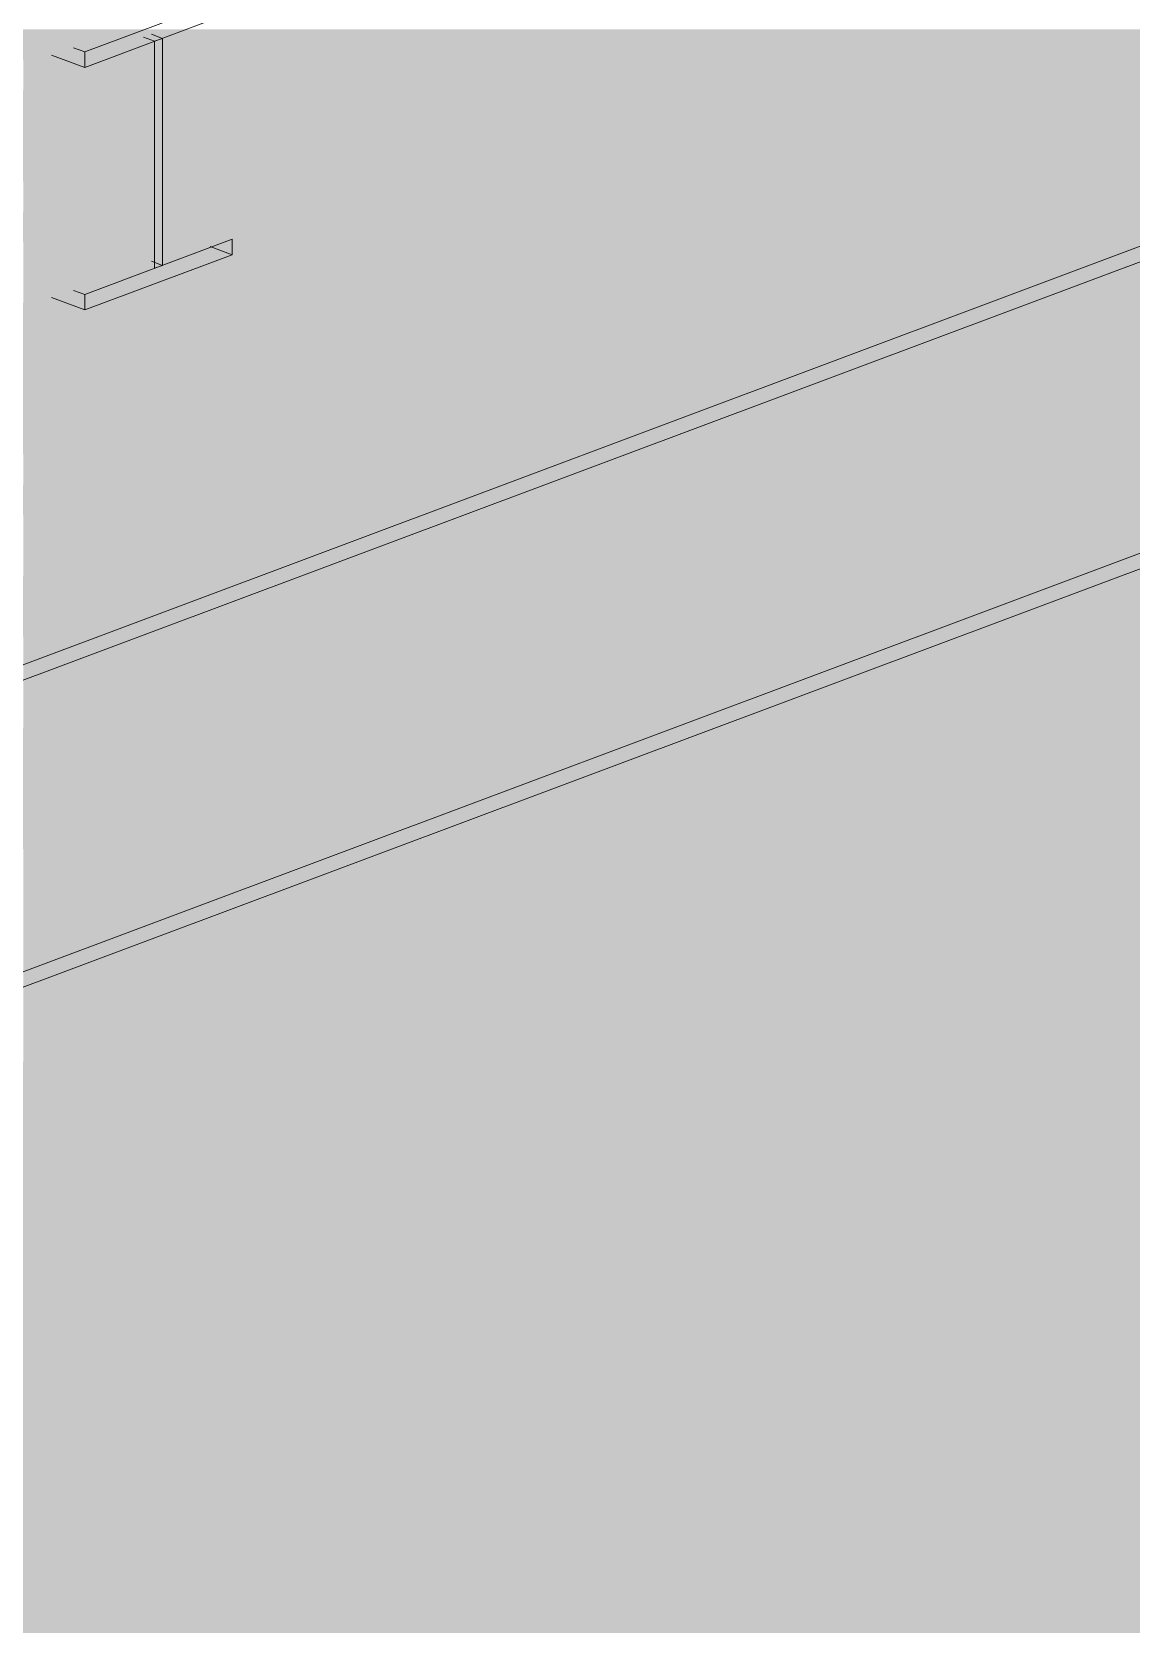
# Paper-space layout '03 3D Building and Roof' of a CAD drawing. Header units: millimetres. Extents: x 5 to 415, y 5 to 292.
# Drawn here: x 201.45 to 207.65, y 88.08 to 97.07 of the extents above; entities that cross this region are included whole.
import ezdxf

# ---------------------------------------------------------------- set-up
doc = ezdxf.new("R2010")
doc.units = ezdxf.units.MM
doc.layers.add('EXISTING', color=7, linetype='Continuous')
doc.layers.add('IMAGES', color=7, linetype='Continuous')

# ---------------------------------------------------------------- blocks, each defined once
blk = doc.blocks.new('SHEET_03')
at = {"layer": 'EXISTING', "color": 250, "lineweight": 9}
for p, q in [((96.0607, 54.0393), (211.6034, 97.3224)), ((96.0607, 53.9519), (211.6034, 97.235)), ((202.5767, 97.2706), (201.7434, 96.9585)), ((201.7434, 96.8711), (202.5767, 97.1832)), ((202.0756, 97.0421), (202.1378, 97.0188)), ((202.1823, 97.0355), (202.1201, 97.0587)), ((202.1823, 97.0355), (202.1378, 97.0188)), ((202.1823, 95.7535), (202.1823, 97.0355)), ((201.7434, 96.8711), (201.5569, 96.9409)), ((201.6812, 96.9818), (201.7434, 96.9585)), ((201.7434, 96.9585), (201.7434, 96.8711)), ((202.1378, 97.0188), (202.1378, 95.7369)), ((202.5767, 95.9012), (201.7434, 95.5891)), ((202.5767, 95.8138), (202.4523, 95.8604)), ((202.5767, 95.8138), (202.5767, 95.9012)), ((201.7434, 95.5017), (202.5767, 95.8138)), ((202.1823, 95.7535), (202.1201, 95.7768)), ((202.1378, 95.7369), (202.1823, 95.7535)), ((96.0607, 52.3058), (211.6034, 95.5888)), ((201.6812, 95.6124), (201.7434, 95.5891)), ((201.7434, 95.5891), (201.7434, 95.5017)), ((96.0607, 52.2184), (211.6034, 95.5014)), ((201.7434, 95.5017), (201.5569, 95.5716))]:
    blk.add_line(p, q, dxfattribs=at)
at = {"layer": 'IMAGES', "color": 7}
for points in [[(201.0548, 96.9143), (201.5689, 96.9143), (201.0548, 97.0857), (201.5689, 97.0857)], [(201.5689, 96.9143), (201.7402, 96.9143), (201.5689, 97.0857), (201.7402, 97.0857)], [(201.7402, 96.9143), (202.0829, 96.9143), (201.7402, 97.0857), (202.0829, 97.0857)], [(202.0829, 96.9143), (202.4257, 96.9143), (202.0829, 97.0857), (202.4257, 97.0857)], [(202.4257, 96.9143), (202.597, 96.9143), (202.4257, 97.0857), (202.597, 97.0857)], [(202.597, 96.9143), (207.7379, 96.9143), (202.597, 97.0857), (207.7379, 97.0857)], [(201.3975, 96.7429), (201.5689, 96.7429), (201.3975, 96.9143), (201.5689, 96.9143)], [(201.5689, 96.7429), (202.2543, 96.7429), (201.5689, 96.9143), (202.2543, 96.9143)], [(202.2543, 96.2286), (202.4257, 96.2286), (202.2543, 96.9143), (202.4257, 96.9143)], [(202.4257, 96.7429), (202.597, 96.7429), (202.4257, 96.9143), (202.597, 96.9143)], [(202.597, 96.7429), (207.2238, 96.7429), (202.597, 96.9143), (207.2238, 96.9143)], [(207.2238, 96.7429), (207.7379, 96.7429), (207.2238, 96.9143), (207.7379, 96.9143)], [(201.2261, 96.5714), (201.5689, 96.5714), (201.2261, 96.7429), (201.5689, 96.7429)], [(201.5689, 96.5714), (202.0829, 96.5714), (201.5689, 96.7429), (202.0829, 96.7429)], [(202.0829, 96.0571), (202.2543, 96.0571), (202.0829, 96.7429), (202.2543, 96.7429)], [(202.4257, 96.5714), (207.0525, 96.5714), (202.4257, 96.7429), (207.0525, 96.7429)], [(207.0525, 96.5714), (207.2238, 96.5714), (207.0525, 96.7429), (207.2238, 96.7429)], [(207.2238, 96.5714), (207.5666, 96.5714), (207.2238, 96.7429), (207.5666, 96.7429)], [(207.5666, 96.5714), (207.7379, 96.5714), (207.5666, 96.7429), (207.7379, 96.7429)], [(200.3693, 96.4), (201.9116, 96.4), (200.3693, 96.5714), (201.9116, 96.5714)], [(201.9116, 95.8857), (202.0829, 95.8857), (201.9116, 96.5714), (202.0829, 96.5714)], [(202.4257, 96.4), (206.367, 96.4), (202.4257, 96.5714), (206.367, 96.5714)], [(206.367, 96.4), (207.0525, 96.4), (206.367, 96.5714), (207.0525, 96.5714)], [(207.0525, 96.4), (207.2238, 96.4), (207.0525, 96.5714), (207.2238, 96.5714)], [(207.2238, 96.4), (207.3952, 96.4), (207.2238, 96.5714), (207.3952, 96.5714)], [(207.3952, 96.4), (207.5666, 96.4), (207.3952, 96.5714), (207.5666, 96.5714)], [(207.5666, 96.4), (207.7379, 96.4), (207.5666, 96.5714), (207.7379, 96.5714)], [(201.2261, 96.2286), (201.9116, 96.2286), (201.2261, 96.4), (201.9116, 96.4)], [(202.4257, 96.2286), (205.8529, 96.2286), (202.4257, 96.4), (205.8529, 96.4)], [(205.8529, 96.2286), (206.1957, 96.2286), (205.8529, 96.4), (206.1957, 96.4)], [(206.1957, 96.2286), (206.367, 96.2286), (206.1957, 96.4), (206.367, 96.4)], [(206.367, 96.2286), (206.7097, 96.2286), (206.367, 96.4), (206.7097, 96.4)], [(206.7097, 96.2286), (206.8811, 96.2286), (206.7097, 96.4), (206.8811, 96.4)], [(206.8811, 96.2286), (207.0525, 96.2286), (206.8811, 96.4), (207.0525, 96.4)], [(207.0525, 96.2286), (207.2238, 96.2286), (207.0525, 96.4), (207.2238, 96.4)], [(207.2238, 96.2286), (207.3952, 96.2286), (207.2238, 96.4), (207.3952, 96.4)], [(207.3952, 96.2286), (208.252, 96.2286), (207.3952, 96.4), (208.252, 96.4)], [(201.3975, 96.0571), (201.9116, 96.0571), (201.3975, 96.2286), (201.9116, 96.2286)], [(202.2543, 96.0571), (202.597, 96.0571), (202.2543, 96.2286), (202.597, 96.2286)], [(202.597, 96.0571), (205.5102, 96.0571), (202.597, 96.2286), (205.5102, 96.2286)], [(205.5102, 96.0571), (205.6816, 96.0571), (205.5102, 96.2286), (205.6816, 96.2286)], [(205.6816, 96.0571), (205.8529, 96.0571), (205.6816, 96.2286), (205.8529, 96.2286)], [(205.8529, 96.0571), (206.1957, 96.0571), (205.8529, 96.2286), (206.1957, 96.2286)], [(206.1957, 96.0571), (206.367, 96.0571), (206.1957, 96.2286), (206.367, 96.2286)], [(206.367, 96.0571), (206.5384, 96.0571), (206.367, 96.2286), (206.5384, 96.2286)], [(206.5384, 96.0571), (206.7097, 96.0571), (206.5384, 96.2286), (206.7097, 96.2286)], [(206.7097, 96.0571), (207.2238, 96.0571), (206.7097, 96.2286), (207.2238, 96.2286)], [(207.2238, 96.0571), (207.7379, 96.0571), (207.2238, 96.2286), (207.7379, 96.2286)], [(201.2261, 95.8857), (201.7402, 95.8857), (201.2261, 96.0571), (201.7402, 96.0571)], [(201.7402, 95.8857), (201.9116, 95.8857), (201.7402, 96.0571), (201.9116, 96.0571)], [(202.0829, 95.8857), (202.2543, 95.8857), (202.0829, 96.0571), (202.2543, 96.0571)], [(202.2543, 95.8857), (202.597, 95.8857), (202.2543, 96.0571), (202.597, 96.0571)], [(202.597, 95.7143), (202.7684, 95.7143), (202.597, 96.0571), (202.7684, 96.0571)], [(202.7684, 95.8857), (204.9961, 95.8857), (202.7684, 96.0571), (204.9961, 96.0571)], [(204.9961, 95.8857), (205.1675, 95.8857), (204.9961, 96.0571), (205.1675, 96.0571)], [(205.1675, 95.8857), (205.5102, 95.8857), (205.1675, 96.0571), (205.5102, 96.0571)], [(205.5102, 95.8857), (205.6816, 95.8857), (205.5102, 96.0571), (205.6816, 96.0571)], [(205.6816, 95.8857), (205.8529, 95.8857), (205.6816, 96.0571), (205.8529, 96.0571)], [(205.8529, 95.8857), (206.0243, 95.8857), (205.8529, 96.0571), (206.0243, 96.0571)], [(206.0243, 95.8857), (206.1957, 95.8857), (206.0243, 96.0571), (206.1957, 96.0571)], [(206.1957, 95.8857), (206.367, 95.8857), (206.1957, 96.0571), (206.367, 96.0571)], [(206.367, 95.8857), (206.5384, 95.8857), (206.367, 96.0571), (206.5384, 96.0571)], [(206.5384, 95.8857), (207.2238, 95.8857), (206.5384, 96.0571), (207.2238, 96.0571)], [(207.2238, 95.8857), (207.5666, 95.8857), (207.2238, 96.0571), (207.5666, 96.0571)], [(207.5666, 95.8857), (207.7379, 95.8857), (207.5666, 96.0571), (207.7379, 96.0571)], [(201.3975, 95.7143), (201.5689, 95.7143), (201.3975, 95.8857), (201.5689, 95.8857)], [(201.5689, 95.7143), (201.7402, 95.7143), (201.5689, 95.8857), (201.7402, 95.8857)], [(201.7402, 95.7143), (202.0829, 95.7143), (201.7402, 95.8857), (202.0829, 95.8857)], [(202.0829, 95.7143), (202.597, 95.7143), (202.0829, 95.8857), (202.597, 95.8857)], [(202.7684, 95.7143), (202.9398, 95.7143), (202.7684, 95.8857), (202.9398, 95.8857)], [(202.9398, 95.7143), (204.6534, 95.7143), (202.9398, 95.8857), (204.6534, 95.8857)], [(204.6534, 95.7143), (204.9961, 95.7143), (204.6534, 95.8857), (204.9961, 95.8857)], [(204.9961, 95.7143), (205.1675, 95.7143), (204.9961, 95.8857), (205.1675, 95.8857)], [(205.1675, 95.7143), (205.3388, 95.7143), (205.1675, 95.8857), (205.3388, 95.8857)], [(205.3388, 95.7143), (205.5102, 95.7143), (205.3388, 95.8857), (205.5102, 95.8857)], [(205.5102, 95.7143), (205.6816, 95.7143), (205.5102, 95.8857), (205.6816, 95.8857)], [(205.6816, 95.7143), (205.8529, 95.7143), (205.6816, 95.8857), (205.8529, 95.8857)], [(205.8529, 95.7143), (206.0243, 95.7143), (205.8529, 95.8857), (206.0243, 95.8857)], [(206.0243, 95.7143), (206.8811, 95.7143), (206.0243, 95.8857), (206.8811, 95.8857)], [(206.8811, 95.7143), (207.0525, 95.7143), (206.8811, 95.8857), (207.0525, 95.8857)], [(207.0525, 95.7143), (207.2238, 95.7143), (207.0525, 95.8857), (207.2238, 95.8857)], [(207.2238, 95.7143), (207.3952, 95.7143), (207.2238, 95.8857), (207.3952, 95.8857)], [(207.3952, 95.7143), (207.5666, 95.7143), (207.3952, 95.8857), (207.5666, 95.8857)], [(207.5666, 95.5429), (207.7379, 95.5429), (207.5666, 95.8857), (207.7379, 95.8857)], [(201.3975, 95.5429), (201.5689, 95.5429), (201.3975, 95.7143), (201.5689, 95.7143)], [(201.5689, 95.5429), (201.7402, 95.5429), (201.5689, 95.7143), (201.7402, 95.7143)], [(201.7402, 95.5429), (201.9116, 95.5429), (201.7402, 95.7143), (201.9116, 95.7143)], [(201.9116, 95.5429), (202.0829, 95.5429), (201.9116, 95.7143), (202.0829, 95.7143)], [(202.0829, 95.5429), (202.4257, 95.5429), (202.0829, 95.7143), (202.4257, 95.7143)], [(202.4257, 95.5429), (202.597, 95.5429), (202.4257, 95.7143), (202.597, 95.7143)], [(202.597, 95.5429), (204.1393, 95.5429), (202.597, 95.7143), (204.1393, 95.7143)], [(204.1393, 95.5429), (204.6534, 95.5429), (204.1393, 95.7143), (204.6534, 95.7143)], [(204.6534, 95.5429), (204.8248, 95.5429), (204.6534, 95.7143), (204.8248, 95.7143)], [(204.8248, 95.5429), (205.1675, 95.5429), (204.8248, 95.7143), (205.1675, 95.7143)], [(205.1675, 95.5429), (205.3388, 95.5429), (205.1675, 95.7143), (205.3388, 95.7143)], [(205.3388, 95.5429), (205.5102, 95.5429), (205.3388, 95.7143), (205.5102, 95.7143)], [(205.5102, 95.5429), (205.6816, 95.5429), (205.5102, 95.7143), (205.6816, 95.7143)], [(205.6816, 95.5429), (206.367, 95.5429), (205.6816, 95.7143), (206.367, 95.7143)], [(206.367, 95.5429), (206.8811, 95.5429), (206.367, 95.7143), (206.8811, 95.7143)], [(206.8811, 95.5429), (207.0525, 95.5429), (206.8811, 95.7143), (207.0525, 95.7143)], [(207.0525, 95.5429), (207.2238, 95.5429), (207.0525, 95.7143), (207.2238, 95.7143)], [(207.2238, 95.5429), (207.5666, 95.5429), (207.2238, 95.7143), (207.5666, 95.7143)], [(201.2261, 95.3714), (201.5689, 95.3714), (201.2261, 95.5429), (201.5689, 95.5429)], [(201.5689, 95.3714), (201.7402, 95.3714), (201.5689, 95.5429), (201.7402, 95.5429)], [(201.7402, 95.3714), (201.9116, 95.3714), (201.7402, 95.5429), (201.9116, 95.5429)], [(201.9116, 95.3714), (202.0829, 95.3714), (201.9116, 95.5429), (202.0829, 95.5429)], [(202.0829, 95.3714), (202.2543, 95.3714), (202.0829, 95.5429), (202.2543, 95.5429)], [(202.2543, 95.3714), (202.4257, 95.3714), (202.2543, 95.5429), (202.4257, 95.5429)], [(202.4257, 95.3714), (202.597, 95.3714), (202.4257, 95.5429), (202.597, 95.5429)], [(202.597, 95.3714), (203.7966, 95.3714), (202.597, 95.5429), (203.7966, 95.5429)], [(203.7966, 95.3714), (204.1393, 95.3714), (203.7966, 95.5429), (204.1393, 95.5429)], [(204.1393, 95.3714), (204.482, 95.3714), (204.1393, 95.5429), (204.482, 95.5429)], [(204.482, 95.3714), (204.6534, 95.3714), (204.482, 95.5429), (204.6534, 95.5429)], [(204.6534, 95.3714), (204.8248, 95.3714), (204.6534, 95.5429), (204.8248, 95.5429)], [(204.8248, 95.3714), (204.9961, 95.3714), (204.8248, 95.5429), (204.9961, 95.5429)], [(204.9961, 95.3714), (205.1675, 95.3714), (204.9961, 95.5429), (205.1675, 95.5429)], [(205.1675, 95.3714), (206.0243, 95.3714), (205.1675, 95.5429), (206.0243, 95.5429)], [(206.0243, 95.3714), (206.1957, 95.3714), (206.0243, 95.5429), (206.1957, 95.5429)], [(206.1957, 95.3714), (206.367, 95.3714), (206.1957, 95.5429), (206.367, 95.5429)], [(206.367, 95.3714), (206.5384, 95.3714), (206.367, 95.5429), (206.5384, 95.5429)], [(206.5384, 95.3714), (206.7097, 95.3714), (206.5384, 95.5429), (206.7097, 95.5429)], [(206.7097, 95.3714), (207.2238, 95.3714), (206.7097, 95.5429), (207.2238, 95.5429)], [(207.2238, 95.3714), (207.3952, 95.3714), (207.2238, 95.5429), (207.3952, 95.5429)], [(207.3952, 95.3714), (207.5666, 95.3714), (207.3952, 95.5429), (207.5666, 95.5429)], [(207.5666, 95.3714), (207.7379, 95.3714), (207.5666, 95.5429), (207.7379, 95.5429)], [(190.773, 95.2), (201.5689, 95.2), (190.773, 95.3714), (201.5689, 95.3714)], [(201.5689, 95.2), (201.7402, 95.2), (201.5689, 95.3714), (201.7402, 95.3714)], [(201.7402, 95.2), (201.9116, 95.2), (201.7402, 95.3714), (201.9116, 95.3714)], [(201.9116, 95.2), (203.2825, 95.2), (201.9116, 95.3714), (203.2825, 95.3714)], [(203.2825, 95.2), (203.7966, 95.2), (203.2825, 95.3714), (203.7966, 95.3714)], [(203.7966, 95.2), (203.9679, 95.2), (203.7966, 95.3714), (203.9679, 95.3714)], [(203.9679, 95.2), (204.1393, 95.2), (203.9679, 95.3714), (204.1393, 95.3714)], [(204.1393, 95.2), (204.3107, 95.2), (204.1393, 95.3714), (204.3107, 95.3714)], [(204.3107, 95.2), (204.482, 95.2), (204.3107, 95.3714), (204.482, 95.3714)], [(204.482, 95.2), (204.6534, 95.2), (204.482, 95.3714), (204.6534, 95.3714)], [(204.6534, 95.2), (205.5102, 95.2), (204.6534, 95.3714), (205.5102, 95.3714)], [(205.5102, 95.2), (205.6816, 95.2), (205.5102, 95.3714), (205.6816, 95.3714)], [(205.6816, 95.2), (205.8529, 95.2), (205.6816, 95.3714), (205.8529, 95.3714)], [(205.8529, 95.2), (206.0243, 95.2), (205.8529, 95.3714), (206.0243, 95.3714)], [(206.0243, 95.2), (206.1957, 95.2), (206.0243, 95.3714), (206.1957, 95.3714)], [(206.1957, 95.0286), (206.367, 95.0286), (206.1957, 95.3714), (206.367, 95.3714)], [(206.367, 95.2), (206.7097, 95.2), (206.367, 95.3714), (206.7097, 95.3714)], [(206.7097, 95.2), (207.0525, 95.2), (206.7097, 95.3714), (207.0525, 95.3714)], [(207.0525, 95.2), (207.5666, 95.2), (207.0525, 95.3714), (207.5666, 95.3714)], [(207.5666, 95.2), (209.1088, 95.2), (207.5666, 95.3714), (209.1088, 95.3714)], [(190.4302, 95.0286), (202.7684, 95.0286), (190.4302, 95.2), (202.7684, 95.2)], [(202.7684, 95.0286), (203.2825, 95.0286), (202.7684, 95.2), (203.2825, 95.2)], [(203.2825, 95.0286), (203.6252, 95.0286), (203.2825, 95.2), (203.6252, 95.2)], [(203.6252, 95.0286), (203.7966, 95.0286), (203.6252, 95.2), (203.7966, 95.2)], [(203.7966, 95.0286), (204.1393, 95.0286), (203.7966, 95.2), (204.1393, 95.2)], [(204.1393, 95.0286), (204.9961, 95.0286), (204.1393, 95.2), (204.9961, 95.2)], [(204.9961, 95.0286), (205.3388, 95.0286), (204.9961, 95.2), (205.3388, 95.2)], [(205.3388, 95.0286), (205.5102, 95.0286), (205.3388, 95.2), (205.5102, 95.2)], [(205.5102, 95.0286), (205.6816, 95.0286), (205.5102, 95.2), (205.6816, 95.2)], [(205.6816, 95.0286), (205.8529, 95.0286), (205.6816, 95.2), (205.8529, 95.2)], [(205.8529, 95.0286), (206.1957, 95.0286), (205.8529, 95.2), (206.1957, 95.2)], [(206.367, 95.0286), (206.5384, 95.0286), (206.367, 95.2), (206.5384, 95.2)], [(206.5384, 95.0286), (206.7097, 95.0286), (206.5384, 95.2), (206.7097, 95.2)], [(206.7097, 95.0286), (207.0525, 95.0286), (206.7097, 95.2), (207.0525, 95.2)], [(207.0525, 95.0286), (208.5947, 95.0286), (207.0525, 95.2), (208.5947, 95.2)], [(189.9162, 94.8571), (202.2543, 94.8571), (189.9162, 95.0286), (202.2543, 95.0286)], [(202.2543, 94.8571), (202.4257, 94.8571), (202.2543, 95.0286), (202.4257, 95.0286)], [(202.4257, 94.8571), (202.7684, 94.8571), (202.4257, 95.0286), (202.7684, 95.0286)], [(202.7684, 94.8571), (203.1111, 94.8571), (202.7684, 95.0286), (203.1111, 95.0286)], [(203.1111, 94.8571), (203.2825, 94.8571), (203.1111, 95.0286), (203.2825, 95.0286)], [(203.2825, 94.8571), (203.4538, 94.8571), (203.2825, 95.0286), (203.4538, 95.0286)], [(203.4538, 94.8571), (203.6252, 94.8571), (203.4538, 95.0286), (203.6252, 95.0286)], [(203.6252, 94.8571), (203.7966, 94.8571), (203.6252, 95.0286), (203.7966, 95.0286)], [(203.7966, 94.8571), (204.6534, 94.8571), (203.7966, 95.0286), (204.6534, 95.0286)], [(204.6534, 94.8571), (204.8248, 94.8571), (204.6534, 95.0286), (204.8248, 95.0286)], [(204.8248, 94.8571), (204.9961, 94.8571), (204.8248, 95.0286), (204.9961, 95.0286)], [(204.9961, 94.8571), (205.1675, 94.8571), (204.9961, 95.0286), (205.1675, 95.0286)], [(205.1675, 94.8571), (205.3388, 94.8571), (205.1675, 95.0286), (205.3388, 95.0286)], [(205.3388, 94.8571), (205.6816, 94.8571), (205.3388, 95.0286), (205.6816, 95.0286)], [(205.6816, 94.8571), (205.8529, 94.8571), (205.6816, 95.0286), (205.8529, 95.0286)], [(205.8529, 94.8571), (206.0243, 94.8571), (205.8529, 95.0286), (206.0243, 95.0286)], [(206.0243, 94.8571), (206.1957, 94.8571), (206.0243, 95.0286), (206.1957, 95.0286)], [(206.1957, 94.8571), (206.5384, 94.8571), (206.1957, 95.0286), (206.5384, 95.0286)], [(206.5384, 94.8571), (208.0807, 94.8571), (206.5384, 95.0286), (208.0807, 95.0286)], [(189.5734, 94.6857), (201.9116, 94.6857), (189.5734, 94.8571), (201.9116, 94.8571)], [(201.9116, 94.6857), (202.0829, 94.6857), (201.9116, 94.8571), (202.0829, 94.8571)], [(202.0829, 94.6857), (202.2543, 94.6857), (202.0829, 94.8571), (202.2543, 94.8571)], [(202.2543, 94.6857), (202.4257, 94.6857), (202.2543, 94.8571), (202.4257, 94.8571)], [(202.4257, 94.6857), (202.597, 94.6857), (202.4257, 94.8571), (202.597, 94.8571)], [(202.597, 94.6857), (202.7684, 94.6857), (202.597, 94.8571), (202.7684, 94.8571)], [(202.7684, 94.6857), (202.9398, 94.6857), (202.7684, 94.8571), (202.9398, 94.8571)], [(202.9398, 94.6857), (203.1111, 94.6857), (202.9398, 94.8571), (203.1111, 94.8571)], [(203.1111, 94.6857), (203.2825, 94.6857), (203.1111, 94.8571), (203.2825, 94.8571)], [(203.2825, 94.6857), (204.1393, 94.6857), (203.2825, 94.8571), (204.1393, 94.8571)], [(204.1393, 94.6857), (204.3107, 94.6857), (204.1393, 94.8571), (204.3107, 94.8571)], [(204.3107, 94.6857), (204.482, 94.6857), (204.3107, 94.8571), (204.482, 94.8571)], [(204.482, 94.6857), (204.6534, 94.6857), (204.482, 94.8571), (204.6534, 94.8571)], [(204.6534, 94.6857), (204.8248, 94.6857), (204.6534, 94.8571), (204.8248, 94.8571)], [(204.8248, 94.6857), (204.9961, 94.6857), (204.8248, 94.8571), (204.9961, 94.8571)], [(204.9961, 94.6857), (205.1675, 94.6857), (204.9961, 94.8571), (205.1675, 94.8571)], [(205.1675, 94.6857), (205.5102, 94.6857), (205.1675, 94.8571), (205.5102, 94.8571)], [(205.5102, 94.6857), (205.6816, 94.6857), (205.5102, 94.8571), (205.6816, 94.8571)], [(205.6816, 94.6857), (206.0243, 94.6857), (205.6816, 94.8571), (206.0243, 94.8571)], [(206.0243, 94.6857), (207.7379, 94.6857), (206.0243, 94.8571), (207.7379, 94.8571)], [(201.3975, 94.5143), (201.9116, 94.5143), (201.3975, 94.6857), (201.9116, 94.6857)], [(201.9116, 94.5143), (202.0829, 94.5143), (201.9116, 94.6857), (202.0829, 94.6857)], [(202.0829, 94.5143), (202.2543, 94.5143), (202.0829, 94.6857), (202.2543, 94.6857)], [(202.2543, 94.5143), (202.597, 94.5143), (202.2543, 94.6857), (202.597, 94.6857)], [(202.597, 94.5143), (202.7684, 94.5143), (202.597, 94.6857), (202.7684, 94.6857)], [(202.7684, 94.5143), (203.6252, 94.5143), (202.7684, 94.6857), (203.6252, 94.6857)], [(203.6252, 94.5143), (203.7966, 94.5143), (203.6252, 94.6857), (203.7966, 94.6857)], [(203.7966, 94.5143), (203.9679, 94.5143), (203.7966, 94.6857), (203.9679, 94.6857)], [(203.9679, 94.5143), (204.1393, 94.5143), (203.9679, 94.6857), (204.1393, 94.6857)], [(204.1393, 94.5143), (204.3107, 94.5143), (204.1393, 94.6857), (204.3107, 94.6857)], [(204.3107, 94.5143), (204.482, 94.5143), (204.3107, 94.6857), (204.482, 94.6857)], [(204.482, 94.5143), (204.9961, 94.5143), (204.482, 94.6857), (204.9961, 94.6857)], [(204.9961, 94.5143), (205.1675, 94.5143), (204.9961, 94.6857), (205.1675, 94.6857)], [(205.1675, 94.5143), (205.3388, 94.5143), (205.1675, 94.6857), (205.3388, 94.6857)], [(205.3388, 94.5143), (205.5102, 94.5143), (205.3388, 94.6857), (205.5102, 94.6857)], [(205.5102, 94.5143), (207.5666, 94.5143), (205.5102, 94.6857), (207.5666, 94.6857)], [(207.5666, 94.5143), (207.7379, 94.5143), (207.5666, 94.6857), (207.7379, 94.6857)], [(201.2261, 94.3429), (201.5689, 94.3429), (201.2261, 94.5143), (201.5689, 94.5143)], [(201.5689, 94.3429), (201.7402, 94.3429), (201.5689, 94.5143), (201.7402, 94.5143)], [(201.7402, 94.3429), (201.9116, 94.3429), (201.7402, 94.5143), (201.9116, 94.5143)], [(201.9116, 94.3429), (202.0829, 94.3429), (201.9116, 94.5143), (202.0829, 94.5143)], [(202.0829, 94.3429), (202.2543, 94.3429), (202.0829, 94.5143), (202.2543, 94.5143)], [(202.2543, 94.3429), (202.597, 94.3429), (202.2543, 94.5143), (202.597, 94.5143)], [(202.597, 94.3429), (203.2825, 94.3429), (202.597, 94.5143), (203.2825, 94.5143)], [(203.2825, 94.3429), (203.4538, 94.3429), (203.2825, 94.5143), (203.4538, 94.5143)], [(203.4538, 94.3429), (203.6252, 94.3429), (203.4538, 94.5143), (203.6252, 94.5143)], [(203.6252, 94.3429), (203.7966, 94.3429), (203.6252, 94.5143), (203.7966, 94.5143)], [(203.7966, 94.3429), (203.9679, 94.3429), (203.7966, 94.5143), (203.9679, 94.5143)], [(203.9679, 94.3429), (204.482, 94.3429), (203.9679, 94.5143), (204.482, 94.5143)], [(204.482, 94.3429), (204.6534, 94.3429), (204.482, 94.5143), (204.6534, 94.5143)], [(204.6534, 94.3429), (204.8248, 94.3429), (204.6534, 94.5143), (204.8248, 94.5143)], [(204.8248, 94.3429), (205.1675, 94.3429), (204.8248, 94.5143), (205.1675, 94.5143)], [(205.1675, 94.3429), (206.7097, 94.3429), (205.1675, 94.5143), (206.7097, 94.5143)], [(206.7097, 94.3429), (206.8811, 94.3429), (206.7097, 94.5143), (206.8811, 94.5143)], [(206.8811, 94.3429), (207.0525, 94.3429), (206.8811, 94.5143), (207.0525, 94.5143)], [(207.0525, 94.3429), (207.2238, 94.3429), (207.0525, 94.5143), (207.2238, 94.5143)], [(207.2238, 94.3429), (207.5666, 94.3429), (207.2238, 94.5143), (207.5666, 94.5143)], [(207.5666, 94.3429), (207.9093, 94.3429), (207.5666, 94.5143), (207.9093, 94.5143)], [(201.3975, 94.1714), (201.7402, 94.1714), (201.3975, 94.3429), (201.7402, 94.3429)], [(201.7402, 94.1714), (201.9116, 94.1714), (201.7402, 94.3429), (201.9116, 94.3429)], [(201.9116, 94.1714), (202.597, 94.1714), (201.9116, 94.3429), (202.597, 94.3429)], [(202.597, 94.1714), (202.7684, 94.1714), (202.597, 94.3429), (202.7684, 94.3429)], [(202.7684, 94.1714), (202.9398, 94.1714), (202.7684, 94.3429), (202.9398, 94.3429)], [(202.9398, 94.1714), (203.1111, 94.1714), (202.9398, 94.3429), (203.1111, 94.3429)], [(203.1111, 94.1714), (203.2825, 94.1714), (203.1111, 94.3429), (203.2825, 94.3429)], [(203.2825, 94.1714), (203.4538, 94.1714), (203.2825, 94.3429), (203.4538, 94.3429)], [(203.4538, 94), (203.6252, 94), (203.4538, 94.3429), (203.6252, 94.3429)], [(203.6252, 94.1714), (203.9679, 94.1714), (203.6252, 94.3429), (203.9679, 94.3429)], [(203.9679, 94.1714), (204.1393, 94.1714), (203.9679, 94.3429), (204.1393, 94.3429)], [(204.1393, 94.1714), (204.3107, 94.1714), (204.1393, 94.3429), (204.3107, 94.3429)], [(204.3107, 94.1714), (204.482, 94.1714), (204.3107, 94.3429), (204.482, 94.3429)], [(204.482, 94.1714), (204.6534, 94.1714), (204.482, 94.3429), (204.6534, 94.3429)], [(204.6534, 94.1714), (206.367, 94.1714), (204.6534, 94.3429), (206.367, 94.3429)], [(206.367, 94.1714), (206.5384, 94.1714), (206.367, 94.3429), (206.5384, 94.3429)], [(206.5384, 94.1714), (206.7097, 94.1714), (206.5384, 94.3429), (206.7097, 94.3429)], [(206.7097, 94.1714), (207.0525, 94.1714), (206.7097, 94.3429), (207.0525, 94.3429)], [(207.0525, 94.1714), (207.3952, 94.1714), (207.0525, 94.3429), (207.3952, 94.3429)], [(207.3952, 94.1714), (207.5666, 94.1714), (207.3952, 94.3429), (207.5666, 94.3429)], [(207.5666, 94.1714), (207.7379, 94.1714), (207.5666, 94.3429), (207.7379, 94.3429)], [(201.3975, 94), (202.4257, 94), (201.3975, 94.1714), (202.4257, 94.1714)], [(202.4257, 94), (202.597, 94), (202.4257, 94.1714), (202.597, 94.1714)], [(202.597, 94), (202.7684, 94), (202.597, 94.1714), (202.7684, 94.1714)], [(202.7684, 94), (202.9398, 94), (202.7684, 94.1714), (202.9398, 94.1714)], [(202.9398, 93.8286), (203.1111, 93.8286), (202.9398, 94.1714), (203.1111, 94.1714)], [(203.1111, 94), (203.4538, 94), (203.1111, 94.1714), (203.4538, 94.1714)], [(203.6252, 94), (203.7966, 94), (203.6252, 94.1714), (203.7966, 94.1714)], [(203.7966, 94), (203.9679, 94), (203.7966, 94.1714), (203.9679, 94.1714)], [(203.9679, 94), (204.1393, 94), (203.9679, 94.1714), (204.1393, 94.1714)], [(204.1393, 94), (205.8529, 94), (204.1393, 94.1714), (205.8529, 94.1714)], [(205.8529, 94), (206.1957, 94), (205.8529, 94.1714), (206.1957, 94.1714)], [(206.1957, 94), (206.367, 94), (206.1957, 94.1714), (206.367, 94.1714)], [(206.367, 94), (206.5384, 94), (206.367, 94.1714), (206.5384, 94.1714)], [(206.5384, 94), (206.7097, 94), (206.5384, 94.1714), (206.7097, 94.1714)], [(206.7097, 94), (207.0525, 94), (206.7097, 94.1714), (207.0525, 94.1714)], [(207.0525, 94), (207.2238, 94), (207.0525, 94.1714), (207.2238, 94.1714)], [(207.2238, 94), (207.3952, 94), (207.2238, 94.1714), (207.3952, 94.1714)], [(207.3952, 94), (207.5666, 94), (207.3952, 94.1714), (207.5666, 94.1714)], [(207.5666, 94), (207.7379, 94), (207.5666, 94.1714), (207.7379, 94.1714)], [(201.2261, 93.8286), (201.7402, 93.8286), (201.2261, 94), (201.7402, 94)], [(201.7402, 93.8286), (201.9116, 93.8286), (201.7402, 94), (201.9116, 94)], [(201.9116, 93.8286), (202.0829, 93.8286), (201.9116, 94), (202.0829, 94)], [(202.0829, 93.8286), (202.2543, 93.8286), (202.0829, 94), (202.2543, 94)], [(202.2543, 93.8286), (202.4257, 93.8286), (202.2543, 94), (202.4257, 94)], [(202.4257, 93.8286), (202.597, 93.8286), (202.4257, 94), (202.597, 94)], [(202.597, 93.8286), (202.7684, 93.8286), (202.597, 94), (202.7684, 94)], [(202.7684, 93.8286), (202.9398, 93.8286), (202.7684, 94), (202.9398, 94)], [(203.1111, 93.8286), (203.2825, 93.8286), (203.1111, 94), (203.2825, 94)], [(203.2825, 93.8286), (203.7966, 93.8286), (203.2825, 94), (203.7966, 94)], [(203.7966, 93.8286), (205.3388, 93.8286), (203.7966, 94), (205.3388, 94)], [(205.3388, 93.8286), (205.5102, 93.8286), (205.3388, 94), (205.5102, 94)], [(205.5102, 93.8286), (205.6816, 93.8286), (205.5102, 94), (205.6816, 94)], [(205.6816, 93.8286), (205.8529, 93.8286), (205.6816, 94), (205.8529, 94)], [(205.8529, 93.8286), (206.0243, 93.8286), (205.8529, 94), (206.0243, 94)], [(206.0243, 93.8286), (206.1957, 93.8286), (206.0243, 94), (206.1957, 94)], [(206.1957, 93.8286), (206.367, 93.8286), (206.1957, 94), (206.367, 94)], [(206.367, 93.8286), (206.5384, 93.8286), (206.367, 94), (206.5384, 94)], [(206.5384, 93.8286), (206.7097, 93.8286), (206.5384, 94), (206.7097, 94)], [(206.7097, 93.8286), (206.8811, 93.8286), (206.7097, 94), (206.8811, 94)], [(206.8811, 93.8286), (207.0525, 93.8286), (206.8811, 94), (207.0525, 94)], [(207.0525, 93.8286), (207.3952, 93.8286), (207.0525, 94), (207.3952, 94)], [(207.3952, 93.8286), (207.7379, 93.8286), (207.3952, 94), (207.7379, 94)], [(201.2261, 93.6571), (201.5689, 93.6571), (201.2261, 93.8286), (201.5689, 93.8286)], [(201.5689, 93.6571), (201.7402, 93.6571), (201.5689, 93.8286), (201.7402, 93.8286)], [(201.7402, 93.6571), (201.9116, 93.6571), (201.7402, 93.8286), (201.9116, 93.8286)], [(201.9116, 93.6571), (202.0829, 93.6571), (201.9116, 93.8286), (202.0829, 93.8286)], [(202.0829, 93.4857), (202.2543, 93.4857), (202.0829, 93.8286), (202.2543, 93.8286)], [(202.2543, 93.6571), (202.4257, 93.6571), (202.2543, 93.8286), (202.4257, 93.8286)], [(202.4257, 93.6571), (202.597, 93.6571), (202.4257, 93.8286), (202.597, 93.8286)], [(202.597, 93.6571), (202.7684, 93.6571), (202.597, 93.8286), (202.7684, 93.8286)], [(202.7684, 93.6571), (202.9398, 93.6571), (202.7684, 93.8286), (202.9398, 93.8286)], [(202.9398, 93.6571), (203.1111, 93.6571), (202.9398, 93.8286), (203.1111, 93.8286)], [(203.1111, 93.6571), (203.2825, 93.6571), (203.1111, 93.8286), (203.2825, 93.8286)], [(203.2825, 93.6571), (204.9961, 93.6571), (203.2825, 93.8286), (204.9961, 93.8286)], [(204.9961, 93.6571), (205.1675, 93.6571), (204.9961, 93.8286), (205.1675, 93.8286)], [(205.1675, 93.6571), (205.3388, 93.6571), (205.1675, 93.8286), (205.3388, 93.8286)], [(205.3388, 93.6571), (205.8529, 93.6571), (205.3388, 93.8286), (205.8529, 93.8286)], [(205.8529, 93.6571), (206.0243, 93.6571), (205.8529, 93.8286), (206.0243, 93.8286)], [(206.0243, 93.6571), (206.1957, 93.6571), (206.0243, 93.8286), (206.1957, 93.8286)], [(206.1957, 93.6571), (206.367, 93.6571), (206.1957, 93.8286), (206.367, 93.8286)], [(206.367, 93.6571), (206.5384, 93.6571), (206.367, 93.8286), (206.5384, 93.8286)], [(206.5384, 93.6571), (206.7097, 93.6571), (206.5384, 93.8286), (206.7097, 93.8286)], [(206.7097, 93.6571), (206.8811, 93.6571), (206.7097, 93.8286), (206.8811, 93.8286)], [(206.8811, 93.6571), (207.0525, 93.6571), (206.8811, 93.8286), (207.0525, 93.8286)], [(207.0525, 93.6571), (207.3952, 93.6571), (207.0525, 93.8286), (207.3952, 93.8286)], [(207.3952, 93.6571), (207.5666, 93.6571), (207.3952, 93.8286), (207.5666, 93.8286)], [(207.5666, 93.6571), (207.9093, 93.6571), (207.5666, 93.8286), (207.9093, 93.8286)], [(201.3975, 93.4857), (201.5689, 93.4857), (201.3975, 93.6571), (201.5689, 93.6571)], [(201.5689, 93.4857), (201.7402, 93.4857), (201.5689, 93.6571), (201.7402, 93.6571)], [(201.7402, 93.4857), (202.0829, 93.4857), (201.7402, 93.6571), (202.0829, 93.6571)], [(202.2543, 93.4857), (202.4257, 93.4857), (202.2543, 93.6571), (202.4257, 93.6571)], [(202.4257, 93.4857), (202.597, 93.4857), (202.4257, 93.6571), (202.597, 93.6571)], [(202.597, 93.4857), (202.7684, 93.4857), (202.597, 93.6571), (202.7684, 93.6571)], [(202.7684, 93.4857), (204.6534, 93.4857), (202.7684, 93.6571), (204.6534, 93.6571)], [(204.6534, 93.4857), (204.8248, 93.4857), (204.6534, 93.6571), (204.8248, 93.6571)], [(204.8248, 93.3143), (204.9961, 93.3143), (204.8248, 93.6571), (204.9961, 93.6571)], [(204.9961, 93.4857), (205.1675, 93.4857), (204.9961, 93.6571), (205.1675, 93.6571)], [(205.1675, 93.4857), (205.3388, 93.4857), (205.1675, 93.6571), (205.3388, 93.6571)], [(205.3388, 93.4857), (205.5102, 93.4857), (205.3388, 93.6571), (205.5102, 93.6571)], [(205.5102, 93.3143), (205.6816, 93.3143), (205.5102, 93.6571), (205.6816, 93.6571)], [(205.6816, 93.4857), (205.8529, 93.4857), (205.6816, 93.6571), (205.8529, 93.6571)], [(205.8529, 93.4857), (206.0243, 93.4857), (205.8529, 93.6571), (206.0243, 93.6571)], [(206.0243, 93.4857), (206.1957, 93.4857), (206.0243, 93.6571), (206.1957, 93.6571)], [(206.1957, 93.4857), (206.367, 93.4857), (206.1957, 93.6571), (206.367, 93.6571)], [(206.367, 93.4857), (206.5384, 93.4857), (206.367, 93.6571), (206.5384, 93.6571)], [(206.5384, 93.4857), (206.8811, 93.4857), (206.5384, 93.6571), (206.8811, 93.6571)], [(206.8811, 93.4857), (207.0525, 93.4857), (206.8811, 93.6571), (207.0525, 93.6571)], [(207.0525, 93.4857), (207.2238, 93.4857), (207.0525, 93.6571), (207.2238, 93.6571)], [(207.2238, 93.4857), (207.3952, 93.4857), (207.2238, 93.6571), (207.3952, 93.6571)], [(207.3952, 93.4857), (209.9656, 93.4857), (207.3952, 93.6571), (209.9656, 93.6571)], [(201.3975, 93.3143), (201.5689, 93.3143), (201.3975, 93.4857), (201.5689, 93.4857)], [(201.5689, 93.3143), (201.9116, 93.3143), (201.5689, 93.4857), (201.9116, 93.4857)], [(201.9116, 93.3143), (202.0829, 93.3143), (201.9116, 93.4857), (202.0829, 93.4857)], [(202.0829, 93.3143), (202.4257, 93.3143), (202.0829, 93.4857), (202.4257, 93.4857)], [(202.4257, 93.3143), (203.9679, 93.3143), (202.4257, 93.4857), (203.9679, 93.4857)], [(203.9679, 93.3143), (204.482, 93.3143), (203.9679, 93.4857), (204.482, 93.4857)], [(204.482, 93.3143), (204.8248, 93.3143), (204.482, 93.4857), (204.8248, 93.4857)], [(204.9961, 93.3143), (205.1675, 93.3143), (204.9961, 93.4857), (205.1675, 93.4857)], [(205.1675, 93.3143), (205.3388, 93.3143), (205.1675, 93.4857), (205.3388, 93.4857)], [(205.3388, 93.3143), (205.5102, 93.3143), (205.3388, 93.4857), (205.5102, 93.4857)], [(205.6816, 93.3143), (205.8529, 93.3143), (205.6816, 93.4857), (205.8529, 93.4857)], [(205.8529, 93.3143), (206.0243, 93.3143), (205.8529, 93.4857), (206.0243, 93.4857)], [(206.0243, 93.3143), (206.367, 93.3143), (206.0243, 93.4857), (206.367, 93.4857)], [(206.367, 93.3143), (206.5384, 93.3143), (206.367, 93.4857), (206.5384, 93.4857)], [(206.5384, 93.3143), (206.8811, 93.3143), (206.5384, 93.4857), (206.8811, 93.4857)], [(206.8811, 93.3143), (207.0525, 93.3143), (206.8811, 93.4857), (207.0525, 93.4857)], [(207.0525, 93.3143), (209.9656, 93.3143), (207.0525, 93.4857), (209.9656, 93.4857)], [(201.3975, 93.1429), (201.5689, 93.1429), (201.3975, 93.3143), (201.5689, 93.3143)], [(201.5689, 93.1429), (201.7402, 93.1429), (201.5689, 93.3143), (201.7402, 93.3143)], [(201.7402, 93.1429), (201.9116, 93.1429), (201.7402, 93.3143), (201.9116, 93.3143)], [(201.9116, 93.1429), (203.6252, 93.1429), (201.9116, 93.3143), (203.6252, 93.3143)], [(203.6252, 93.1429), (203.9679, 93.1429), (203.6252, 93.3143), (203.9679, 93.3143)], [(203.9679, 93.1429), (204.1393, 93.1429), (203.9679, 93.3143), (204.1393, 93.3143)], [(204.1393, 93.1429), (204.482, 93.1429), (204.1393, 93.3143), (204.482, 93.3143)], [(204.482, 93.1429), (204.6534, 93.1429), (204.482, 93.3143), (204.6534, 93.3143)], [(204.6534, 93.1429), (204.8248, 93.1429), (204.6534, 93.3143), (204.8248, 93.3143)], [(204.8248, 93.1429), (204.9961, 93.1429), (204.8248, 93.3143), (204.9961, 93.3143)], [(204.9961, 93.1429), (205.1675, 93.1429), (204.9961, 93.3143), (205.1675, 93.3143)], [(205.1675, 93.1429), (205.3388, 93.1429), (205.1675, 93.3143), (205.3388, 93.3143)], [(205.3388, 93.1429), (205.6816, 93.1429), (205.3388, 93.3143), (205.6816, 93.3143)], [(205.6816, 93.1429), (206.0243, 93.1429), (205.6816, 93.3143), (206.0243, 93.3143)], [(206.0243, 93.1429), (206.1957, 93.1429), (206.0243, 93.3143), (206.1957, 93.3143)], [(206.1957, 93.1429), (206.367, 93.1429), (206.1957, 93.3143), (206.367, 93.3143)], [(206.367, 93.1429), (206.5384, 93.1429), (206.367, 93.3143), (206.5384, 93.3143)], [(206.5384, 93.1429), (209.9656, 93.1429), (206.5384, 93.3143), (209.9656, 93.3143)], [(201.0548, 92.9714), (201.5689, 92.9714), (201.0548, 93.1429), (201.5689, 93.1429)], [(201.5689, 92.9714), (203.1111, 92.9714), (201.5689, 93.1429), (203.1111, 93.1429)], [(203.1111, 92.9714), (203.2825, 92.9714), (203.1111, 93.1429), (203.2825, 93.1429)], [(203.2825, 92.9714), (203.4538, 92.9714), (203.2825, 93.1429), (203.4538, 93.1429)], [(203.4538, 92.8), (203.6252, 92.8), (203.4538, 93.1429), (203.6252, 93.1429)], [(203.6252, 92.9714), (203.7966, 92.9714), (203.6252, 93.1429), (203.7966, 93.1429)], [(203.7966, 92.9714), (203.9679, 92.9714), (203.7966, 93.1429), (203.9679, 93.1429)], [(203.9679, 92.9714), (204.1393, 92.9714), (203.9679, 93.1429), (204.1393, 93.1429)], [(204.1393, 92.9714), (204.3107, 92.9714), (204.1393, 93.1429), (204.3107, 93.1429)], [(204.3107, 92.9714), (204.482, 92.9714), (204.3107, 93.1429), (204.482, 93.1429)], [(204.482, 92.9714), (204.6534, 92.9714), (204.482, 93.1429), (204.6534, 93.1429)], [(204.6534, 92.9714), (204.8248, 92.9714), (204.6534, 93.1429), (204.8248, 93.1429)], [(204.8248, 92.9714), (204.9961, 92.9714), (204.8248, 93.1429), (204.9961, 93.1429)], [(204.9961, 92.9714), (205.1675, 92.9714), (204.9961, 93.1429), (205.1675, 93.1429)], [(205.1675, 92.9714), (205.5102, 92.9714), (205.1675, 93.1429), (205.5102, 93.1429)], [(205.5102, 92.9714), (205.6816, 92.9714), (205.5102, 93.1429), (205.6816, 93.1429)], [(205.6816, 92.9714), (205.8529, 92.9714), (205.6816, 93.1429), (205.8529, 93.1429)], [(205.8529, 92.9714), (206.0243, 92.9714), (205.8529, 93.1429), (206.0243, 93.1429)], [(206.0243, 92.9714), (209.9656, 92.9714), (206.0243, 93.1429), (209.9656, 93.1429)], [(201.0548, 92.8), (202.597, 92.8), (201.0548, 92.9714), (202.597, 92.9714)], [(202.597, 92.8), (202.7684, 92.8), (202.597, 92.9714), (202.7684, 92.9714)], [(202.7684, 92.8), (202.9398, 92.8), (202.7684, 92.9714), (202.9398, 92.9714)], [(202.9398, 92.8), (203.1111, 92.8), (202.9398, 92.9714), (203.1111, 92.9714)], [(203.1111, 92.8), (203.2825, 92.8), (203.1111, 92.9714), (203.2825, 92.9714)], [(203.2825, 92.8), (203.4538, 92.8), (203.2825, 92.9714), (203.4538, 92.9714)], [(203.6252, 92.8), (203.7966, 92.8), (203.6252, 92.9714), (203.7966, 92.9714)], [(203.7966, 92.8), (203.9679, 92.8), (203.7966, 92.9714), (203.9679, 92.9714)], [(203.9679, 92.8), (204.1393, 92.8), (203.9679, 92.9714), (204.1393, 92.9714)], [(204.1393, 92.8), (204.3107, 92.8), (204.1393, 92.9714), (204.3107, 92.9714)], [(204.3107, 92.8), (204.482, 92.8), (204.3107, 92.9714), (204.482, 92.9714)], [(204.482, 92.8), (204.8248, 92.8), (204.482, 92.9714), (204.8248, 92.9714)], [(204.8248, 92.8), (204.9961, 92.8), (204.8248, 92.9714), (204.9961, 92.9714)], [(204.9961, 92.8), (205.1675, 92.8), (204.9961, 92.9714), (205.1675, 92.9714)], [(205.1675, 92.8), (205.3388, 92.8), (205.1675, 92.9714), (205.3388, 92.9714)], [(205.3388, 92.8), (205.6816, 92.8), (205.3388, 92.9714), (205.6816, 92.9714)], [(205.6816, 92.8), (209.9656, 92.8), (205.6816, 92.9714), (209.9656, 92.9714)], [(200.5407, 92.6286), (202.2543, 92.6286), (200.5407, 92.8), (202.2543, 92.8)], [(202.2543, 92.6286), (202.4257, 92.6286), (202.2543, 92.8), (202.4257, 92.8)], [(202.4257, 92.6286), (202.597, 92.6286), (202.4257, 92.8), (202.597, 92.8)], [(202.597, 92.6286), (202.7684, 92.6286), (202.597, 92.8), (202.7684, 92.8)], [(202.7684, 92.6286), (203.1111, 92.6286), (202.7684, 92.8), (203.1111, 92.8)], [(203.1111, 92.6286), (203.2825, 92.6286), (203.1111, 92.8), (203.2825, 92.8)], [(203.2825, 92.6286), (203.4538, 92.6286), (203.2825, 92.8), (203.4538, 92.8)], [(203.4538, 92.6286), (203.6252, 92.6286), (203.4538, 92.8), (203.6252, 92.8)], [(203.6252, 92.6286), (203.7966, 92.6286), (203.6252, 92.8), (203.7966, 92.8)], [(203.7966, 92.6286), (203.9679, 92.6286), (203.7966, 92.8), (203.9679, 92.8)], [(203.9679, 92.6286), (204.1393, 92.6286), (203.9679, 92.8), (204.1393, 92.8)], [(204.1393, 92.6286), (204.3107, 92.6286), (204.1393, 92.8), (204.3107, 92.8)], [(204.3107, 92.6286), (204.6534, 92.6286), (204.3107, 92.8), (204.6534, 92.8)], [(204.6534, 92.6286), (204.8248, 92.6286), (204.6534, 92.8), (204.8248, 92.8)], [(204.8248, 92.6286), (204.9961, 92.6286), (204.8248, 92.8), (204.9961, 92.8)], [(204.9961, 92.6286), (209.9656, 92.6286), (204.9961, 92.8), (209.9656, 92.8)], [(200.1979, 92.4571), (201.7402, 92.4571), (200.1979, 92.6286), (201.7402, 92.6286)], [(201.7402, 92.4571), (201.9116, 92.4571), (201.7402, 92.6286), (201.9116, 92.6286)], [(201.9116, 92.4571), (202.0829, 92.4571), (201.9116, 92.6286), (202.0829, 92.6286)], [(202.0829, 92.4571), (202.2543, 92.4571), (202.0829, 92.6286), (202.2543, 92.6286)], [(202.2543, 92.4571), (202.4257, 92.4571), (202.2543, 92.6286), (202.4257, 92.6286)], [(202.4257, 92.4571), (202.597, 92.4571), (202.4257, 92.6286), (202.597, 92.6286)], [(202.597, 92.4571), (202.7684, 92.4571), (202.597, 92.6286), (202.7684, 92.6286)], [(202.7684, 92.4571), (202.9398, 92.4571), (202.7684, 92.6286), (202.9398, 92.6286)], [(202.9398, 92.4571), (203.1111, 92.4571), (202.9398, 92.6286), (203.1111, 92.6286)], [(203.1111, 92.4571), (203.2825, 92.4571), (203.1111, 92.6286), (203.2825, 92.6286)], [(203.2825, 92.4571), (203.4538, 92.4571), (203.2825, 92.6286), (203.4538, 92.6286)], [(203.4538, 92.4571), (203.6252, 92.4571), (203.4538, 92.6286), (203.6252, 92.6286)], [(203.6252, 92.4571), (203.7966, 92.4571), (203.6252, 92.6286), (203.7966, 92.6286)], [(203.7966, 92.4571), (203.9679, 92.4571), (203.7966, 92.6286), (203.9679, 92.6286)], [(203.9679, 92.4571), (204.3107, 92.4571), (203.9679, 92.6286), (204.3107, 92.6286)], [(204.3107, 92.2857), (209.9656, 92.2857), (204.3107, 92.6286), (209.9656, 92.6286)], [(201.3975, 92.2857), (201.5689, 92.2857), (201.3975, 92.4571), (201.5689, 92.4571)], [(201.5689, 92.2857), (201.9116, 92.2857), (201.5689, 92.4571), (201.9116, 92.4571)], [(201.9116, 92.2857), (202.0829, 92.2857), (201.9116, 92.4571), (202.0829, 92.4571)], [(202.0829, 92.2857), (202.2543, 92.2857), (202.0829, 92.4571), (202.2543, 92.4571)], [(202.2543, 92.1143), (202.4257, 92.1143), (202.2543, 92.4571), (202.4257, 92.4571)], [(202.4257, 92.2857), (202.597, 92.2857), (202.4257, 92.4571), (202.597, 92.4571)], [(202.597, 92.2857), (202.7684, 92.2857), (202.597, 92.4571), (202.7684, 92.4571)], [(202.7684, 92.2857), (203.1111, 92.2857), (202.7684, 92.4571), (203.1111, 92.4571)], [(203.1111, 92.2857), (203.4538, 92.2857), (203.1111, 92.4571), (203.4538, 92.4571)], [(203.4538, 92.2857), (203.6252, 92.2857), (203.4538, 92.4571), (203.6252, 92.4571)], [(203.6252, 92.2857), (203.7966, 92.2857), (203.6252, 92.4571), (203.7966, 92.4571)], [(203.7966, 92.2857), (203.9679, 92.2857), (203.7966, 92.4571), (203.9679, 92.4571)], [(203.9679, 92.2857), (204.1393, 92.2857), (203.9679, 92.4571), (204.1393, 92.4571)], [(204.1393, 92.2857), (204.3107, 92.2857), (204.1393, 92.4571), (204.3107, 92.4571)], [(201.3975, 92.1143), (201.7402, 92.1143), (201.3975, 92.2857), (201.7402, 92.2857)], [(201.7402, 92.1143), (201.9116, 92.1143), (201.7402, 92.2857), (201.9116, 92.2857)], [(201.9116, 92.1143), (202.2543, 92.1143), (201.9116, 92.2857), (202.2543, 92.2857)], [(202.4257, 92.1143), (202.597, 92.1143), (202.4257, 92.2857), (202.597, 92.2857)], [(202.597, 92.1143), (202.7684, 92.1143), (202.597, 92.2857), (202.7684, 92.2857)], [(202.7684, 92.1143), (202.9398, 92.1143), (202.7684, 92.2857), (202.9398, 92.2857)], [(202.9398, 92.1143), (203.4538, 92.1143), (202.9398, 92.2857), (203.4538, 92.2857)], [(203.4538, 92.1143), (203.6252, 92.1143), (203.4538, 92.2857), (203.6252, 92.2857)], [(203.6252, 92.1143), (203.7966, 92.1143), (203.6252, 92.2857), (203.7966, 92.2857)], [(203.7966, 92.1143), (209.9656, 92.1143), (203.7966, 92.2857), (209.9656, 92.2857)], [(201.3975, 91.9429), (201.5689, 91.9429), (201.3975, 92.1143), (201.5689, 92.1143)], [(201.5689, 91.9429), (201.7402, 91.9429), (201.5689, 92.1143), (201.7402, 92.1143)], [(201.7402, 91.9429), (201.9116, 91.9429), (201.7402, 92.1143), (201.9116, 92.1143)], [(201.9116, 91.9429), (202.2543, 91.9429), (201.9116, 92.1143), (202.2543, 92.1143)], [(202.2543, 91.9429), (202.4257, 91.9429), (202.2543, 92.1143), (202.4257, 92.1143)], [(202.4257, 91.9429), (202.597, 91.9429), (202.4257, 92.1143), (202.597, 92.1143)], [(202.597, 91.9429), (202.7684, 91.9429), (202.597, 92.1143), (202.7684, 92.1143)], [(202.7684, 91.9429), (202.9398, 91.9429), (202.7684, 92.1143), (202.9398, 92.1143)], [(202.9398, 91.9429), (203.1111, 91.9429), (202.9398, 92.1143), (203.1111, 92.1143)], [(203.1111, 91.9429), (203.4538, 91.9429), (203.1111, 92.1143), (203.4538, 92.1143)], [(203.4538, 91.9429), (209.9656, 91.9429), (203.4538, 92.1143), (209.9656, 92.1143)], [(201.3975, 91.7714), (201.5689, 91.7714), (201.3975, 91.9429), (201.5689, 91.9429)], [(201.5689, 91.7714), (201.7402, 91.7714), (201.5689, 91.9429), (201.7402, 91.9429)], [(201.7402, 91.7714), (201.9116, 91.7714), (201.7402, 91.9429), (201.9116, 91.9429)], [(201.9116, 91.7714), (202.0829, 91.7714), (201.9116, 91.9429), (202.0829, 91.9429)], [(202.0829, 91.7714), (202.4257, 91.7714), (202.0829, 91.9429), (202.4257, 91.9429)], [(202.4257, 91.7714), (202.597, 91.7714), (202.4257, 91.9429), (202.597, 91.9429)], [(202.597, 91.7714), (202.7684, 91.7714), (202.597, 91.9429), (202.7684, 91.9429)], [(202.7684, 91.7714), (209.9656, 91.7714), (202.7684, 91.9429), (209.9656, 91.9429)], [(201.3975, 91.6), (201.5689, 91.6), (201.3975, 91.7714), (201.5689, 91.7714)], [(201.5689, 91.6), (201.7402, 91.6), (201.5689, 91.7714), (201.7402, 91.7714)], [(201.7402, 91.6), (201.9116, 91.6), (201.7402, 91.7714), (201.9116, 91.7714)], [(201.9116, 91.6), (202.0829, 91.6), (201.9116, 91.7714), (202.0829, 91.7714)], [(202.0829, 91.6), (202.2543, 91.6), (202.0829, 91.7714), (202.2543, 91.7714)], [(202.2543, 91.6), (209.9656, 91.6), (202.2543, 91.7714), (209.9656, 91.7714)], [(201.3975, 91.4286), (201.7402, 91.4286), (201.3975, 91.6), (201.7402, 91.6)], [(201.7402, 91.4286), (201.9116, 91.4286), (201.7402, 91.6), (201.9116, 91.6)], [(201.9116, 91.4286), (209.9656, 91.4286), (201.9116, 91.6), (209.9656, 91.6)], [(201.3975, 91.2571), (209.9656, 91.2571), (201.3975, 91.4286), (209.9656, 91.4286)], [(201.0548, 91.0857), (209.9656, 91.0857), (201.0548, 91.2571), (209.9656, 91.2571)], [(200.5407, 90.9143), (209.9656, 90.9143), (200.5407, 91.0857), (209.9656, 91.0857)], [(199.6839, 90.5714), (209.9656, 90.5714), (199.6839, 90.9143), (209.9656, 90.9143)], [(199.1698, 90.4), (209.9656, 90.4), (199.1698, 90.5714), (209.9656, 90.5714)], [(198.827, 90.2286), (209.9656, 90.2286), (198.827, 90.4), (209.9656, 90.4)], [(198.313, 90.0571), (209.9656, 90.0571), (198.313, 90.2286), (209.9656, 90.2286)], [(197.6275, 89.8857), (209.9656, 89.8857), (197.6275, 90.0571), (209.9656, 90.0571)], [(196.942, 89.5429), (209.9656, 89.5429), (196.942, 89.8857), (209.9656, 89.8857)], [(196.2566, 89.3714), (209.9656, 89.3714), (196.2566, 89.5429), (209.9656, 89.5429)], [(195.7425, 89.2), (209.9656, 89.2), (195.7425, 89.3714), (209.9656, 89.3714)], [(195.3998, 89.0286), (209.9656, 89.0286), (195.3998, 89.2), (209.9656, 89.2)], [(195.0571, 88.8571), (209.9656, 88.8571), (195.0571, 89.0286), (209.9656, 89.0286)], [(194.543, 88.6857), (209.9656, 88.6857), (194.543, 88.8571), (209.9656, 88.8571)], [(194.0289, 88.5143), (209.9656, 88.5143), (194.0289, 88.6857), (209.9656, 88.6857)], [(193.6861, 88.3429), (209.9656, 88.3429), (193.6861, 88.5143), (209.9656, 88.5143)], [(193.1721, 88.1714), (209.9656, 88.1714), (193.1721, 88.3429), (209.9656, 88.3429)], [(192.4866, 88), (209.9656, 88), (192.4866, 88.1714), (209.9656, 88.1714)]]:
    blk.add_solid(points, dxfattribs=at)

psp = doc.layouts.new('03 3D Building and Roof')

# ---------------------------------------------------------------- block references
psp.add_blockref('SHEET_03', (0, 0))

doc.saveas('drawing.dxf')
